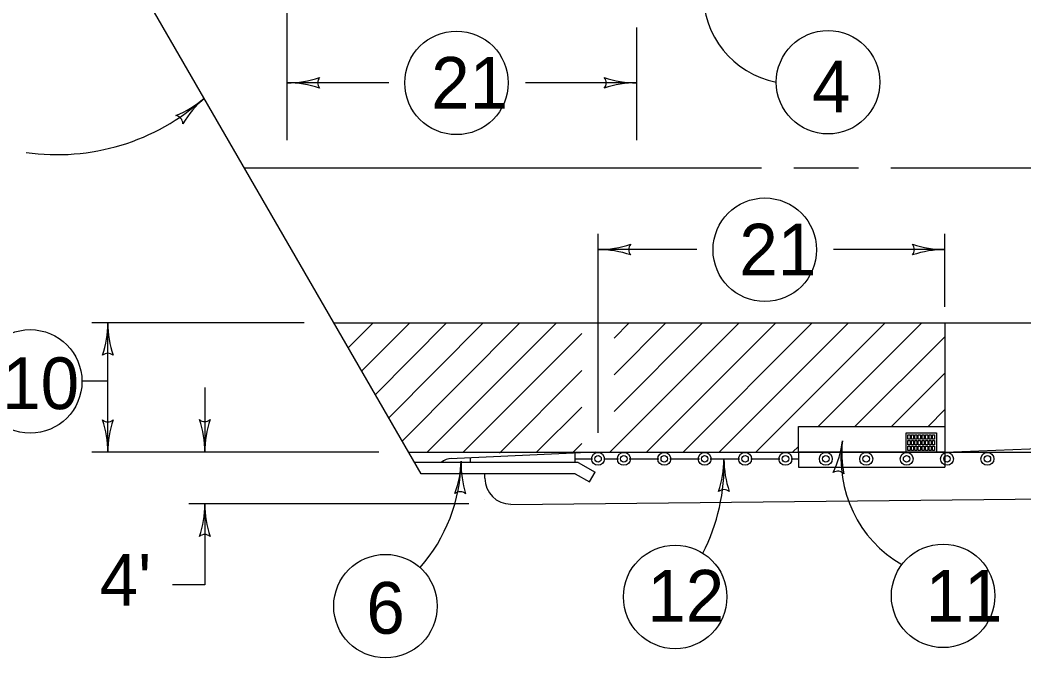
# Model space of a CAD drawing. Extents: x 997.6 to 1037.2, y 998.9 to 1022.9.
# Drawn here: x 1012.384 to 1016.267, y 1012.505 to 1014.971 of the extents above; entities that cross this region are included whole.
import ezdxf

# ---------------------------------------------------------------- set-up
doc = ezdxf.new("R2010")
doc.units = 0
for name, color, linetype in [('Level 1', 7, 'Continuous'), ('Level 2', 7, 'Continuous'), ('Level 40', 7, 'Continuous'), ('Level 5', 7, 'Continuous')]:
    doc.layers.add(name, color=color, linetype=linetype)

msp = doc.modelspace()

# ---------------------------------------------------------------- linework, layer by layer
at = {"layer": 'Level 1'}
for p, q in [((1013.935, 1013.2167), (1012.7417, 1015.2817)), ((1013.5983, 1013.8), (1033.6083, 1013.8)), ((1013.6533, 1013.7033), (1013.75, 1013.8)), ((1013.705, 1013.6133), (1013.8917, 1013.8)), ((1013.7583, 1013.5233), (1014.0333, 1013.8)), ((1013.81, 1013.4333), (1014.175, 1013.8)), ((1013.8617, 1013.3433), (1014.3167, 1013.8)), ((1013.9583, 1013.3), (1014.4583, 1013.8)), ((1014.665, 1013.3), (1015.165, 1013.8)), ((1014.6825, 1013.4577), (1015.0233, 1013.8)), ((1014.6825, 1013.5994), (1014.8817, 1013.8)), ((1014.6825, 1013.7415), (1014.74, 1013.8)), ((1014.8067, 1013.3), (1015.3067, 1013.8)), ((1014.9483, 1013.3), (1015.4483, 1013.8)), ((1015.0883, 1013.3), (1015.5883, 1013.8)), ((1015.23, 1013.3), (1015.73, 1013.8)), ((1015.4717, 1013.4), (1015.8717, 1013.8)), ((1015.9617, 1013.8), (1015.9617, 1013.3)), ((1015.9617, 1013.3), (1028.4617, 1013.8)), ((1014.0983, 1013.3), (1014.5575, 1013.7592)), ((1015.6133, 1013.4), (1015.9617, 1013.7467)), ((1014.2383, 1013.2967), (1014.5575, 1013.6158)), ((1015.755, 1013.4), (1015.9617, 1013.605)), ((1012.7233, 1013.5741), (1012.6233, 1013.5741)), ((1014.38, 1013.2983), (1014.5575, 1013.4744)), ((1015.8967, 1013.4), (1015.9617, 1013.465)), ((1015.395, 1013.4), (1015.9617, 1013.4)), ((1015.395, 1013.3), (1015.395, 1013.4)), ((1015.8117, 1013.375), (1015.9283, 1013.375)), ((1015.8117, 1013.3), (1015.8117, 1013.375)), ((1015.9283, 1013.375), (1015.9283, 1013.3)), ((1014.5233, 1013.3), (1014.5575, 1013.3333)), ((1015.3717, 1013.3), (1015.395, 1013.3217)), ((1013.8867, 1013.3), (1014.6067, 1013.3)), ((1014.6083, 1013.3), (1014.0467, 1013.275)), ((1014.125, 1013.2783), (1014.125, 1013.26)), ((1014.5317, 1013.275), (1014.5983, 1013.275)), ((1014.6067, 1013.3), (1024.06, 1013.3)), ((1014.6417, 1013.275), (1014.6983, 1013.275)), ((1014.74, 1013.275), (1014.855, 1013.275)), ((1014.8967, 1013.275), (1015.0117, 1013.275)), ((1015.0533, 1013.275), (1015.1667, 1013.275)), ((1015.21, 1013.275), (1015.3233, 1013.275)), ((1015.3667, 1013.275), (1015.395, 1013.275)), ((1015.9617, 1013.3), (1015.395, 1013.3)), ((1015.9617, 1013.3), (1015.395, 1013.3)), ((1015.395, 1013.3), (1015.395, 1013.2417)), ((1015.9283, 1013.3), (1015.8117, 1013.3)), ((1015.9617, 1013.2983), (1015.9617, 1013.2417)), ((1015.395, 1013.2417), (1015.9617, 1013.2417)), ((1014.5317, 1013.2167), (1013.935, 1013.2167)), ((1014.1817, 1013.2), (1014.1817, 1013.2167)), ((1014.2817, 1013.0983), (1024.2817, 1013.2)), ((1014.1817, 1013.1167), (1014.1817, 1013.1167))]:
    msp.add_line(p, q, dxfattribs=at)
for points in [[(1013.2517, 1014.4), (1015.2517, 1014.4)], [(1015.3767, 1014.4), (1015.6267, 1014.4)], [(1015.7517, 1014.4), (1019.7517, 1014.4)], [(1015.8183, 1013.3667), (1015.8267, 1013.3667), (1015.8267, 1013.35), (1015.8183, 1013.35), (1015.8183, 1013.3667)], [(1015.8317, 1013.3667), (1015.84, 1013.3667), (1015.84, 1013.35), (1015.8317, 1013.35), (1015.8317, 1013.3667)], [(1015.845, 1013.3667), (1015.8533, 1013.3667), (1015.8533, 1013.35), (1015.845, 1013.35), (1015.845, 1013.3667)], [(1015.8583, 1013.3667), (1015.8667, 1013.3667), (1015.8667, 1013.35), (1015.8583, 1013.35), (1015.8583, 1013.3667)], [(1015.8733, 1013.3667), (1015.8817, 1013.3667), (1015.8817, 1013.35), (1015.8733, 1013.35), (1015.8733, 1013.3667)], [(1015.8867, 1013.3667), (1015.895, 1013.3667), (1015.895, 1013.35), (1015.8867, 1013.35), (1015.8867, 1013.3667)], [(1015.9, 1013.3667), (1015.9083, 1013.3667), (1015.9083, 1013.35), (1015.9, 1013.35), (1015.9, 1013.3667)], [(1015.9133, 1013.3667), (1015.9217, 1013.3667), (1015.9217, 1013.35), (1015.9133, 1013.35), (1015.9133, 1013.3667)], [(1015.9133, 1013.3667), (1015.9217, 1013.3667), (1015.9217, 1013.35), (1015.9133, 1013.35), (1015.9133, 1013.3667)], [(1015.8183, 1013.345), (1015.8267, 1013.345), (1015.8267, 1013.3283), (1015.8183, 1013.3283), (1015.8183, 1013.345)], [(1015.8183, 1013.3233), (1015.8267, 1013.3233), (1015.8267, 1013.3067), (1015.8183, 1013.3067), (1015.8183, 1013.3233)], [(1015.8317, 1013.345), (1015.84, 1013.345), (1015.84, 1013.3283), (1015.8317, 1013.3283), (1015.8317, 1013.345)], [(1015.8317, 1013.3233), (1015.84, 1013.3233), (1015.84, 1013.3067), (1015.8317, 1013.3067), (1015.8317, 1013.3233)], [(1015.845, 1013.345), (1015.8533, 1013.345), (1015.8533, 1013.3283), (1015.845, 1013.3283), (1015.845, 1013.345)], [(1015.845, 1013.3233), (1015.8533, 1013.3233), (1015.8533, 1013.3067), (1015.845, 1013.3067), (1015.845, 1013.3233)], [(1015.8583, 1013.345), (1015.8667, 1013.345), (1015.8667, 1013.3283), (1015.8583, 1013.3283), (1015.8583, 1013.345)], [(1015.8583, 1013.3233), (1015.8667, 1013.3233), (1015.8667, 1013.3067), (1015.8583, 1013.3067), (1015.8583, 1013.3233)], [(1015.8733, 1013.345), (1015.8817, 1013.345), (1015.8817, 1013.3283), (1015.8733, 1013.3283), (1015.8733, 1013.345)], [(1015.8733, 1013.3233), (1015.8817, 1013.3233), (1015.8817, 1013.3067), (1015.8733, 1013.3067), (1015.8733, 1013.3233)], [(1015.8867, 1013.345), (1015.895, 1013.345), (1015.895, 1013.3283), (1015.8867, 1013.3283), (1015.8867, 1013.345)], [(1015.8867, 1013.3233), (1015.895, 1013.3233), (1015.895, 1013.3067), (1015.8867, 1013.3067), (1015.8867, 1013.3233)], [(1015.9, 1013.345), (1015.9083, 1013.345), (1015.9083, 1013.3283), (1015.9, 1013.3283), (1015.9, 1013.345)], [(1015.9, 1013.3233), (1015.9083, 1013.3233), (1015.9083, 1013.3067), (1015.9, 1013.3067), (1015.9, 1013.3233)], [(1015.9133, 1013.345), (1015.9217, 1013.345), (1015.9217, 1013.3283), (1015.9133, 1013.3283), (1015.9133, 1013.345)], [(1015.9133, 1013.345), (1015.9217, 1013.345), (1015.9217, 1013.3283), (1015.9133, 1013.3283), (1015.9133, 1013.345)], [(1015.9133, 1013.3233), (1015.9217, 1013.3233), (1015.9217, 1013.3067), (1015.9133, 1013.3067), (1015.9133, 1013.3233)], [(1015.9133, 1013.3233), (1015.9217, 1013.3233), (1015.9217, 1013.3067), (1015.9133, 1013.3067), (1015.9133, 1013.3233)]]:
    msp.add_lwpolyline(points, dxfattribs=at)
for centre, radius in [((1014.6195, 1013.2743), 0.025), ((1014.6195, 1013.2743), 0.0125), ((1014.7195, 1013.2743), 0.025), ((1014.7195, 1013.2743), 0.0125), ((1014.8758, 1013.2743), 0.025), ((1014.8758, 1013.2743), 0.0125), ((1015.032, 1013.2743), 0.025), ((1015.032, 1013.2743), 0.0125), ((1015.1883, 1013.2743), 0.025), ((1015.1883, 1013.2743), 0.0125), ((1015.3445, 1013.2743), 0.025), ((1015.3445, 1013.2743), 0.0125), ((1015.5008, 1013.2743), 0.025), ((1015.5008, 1013.2743), 0.0125), ((1015.657, 1013.2743), 0.025), ((1015.657, 1013.2743), 0.0125), ((1015.8133, 1013.2743), 0.025), ((1015.8133, 1013.2743), 0.0125), ((1015.9695, 1013.2743), 0.025), ((1015.9695, 1013.2743), 0.0125), ((1016.1258, 1013.2743), 0.025), ((1016.1258, 1013.2743), 0.0125)]:
    msp.add_circle(centre, radius, dxfattribs=at)
for centre, radius, start, end in [((1012.8378, 1014.9661), 0.3937, 292.1875, 310.8342), ((1013.3527, 1014.3703), 0.3937, 130.8404, 149.5091), ((1013.3527, 1014.3703), 0.3937, 130.8281, 130.8404), ((1012.9819, 1014.5703), 0.0315, 359.615, 81.7317), ((1012.3324, 1013.8), 0.3909, 341.3472, 359.9939), ((1013.1143, 1013.8), 0.3909, 179.9878, 180), ((1013.1143, 1013.8), 0.3909, 180, 198.6688), ((1012.7233, 1013.6513), 0.0313, 48.7746, 130.8913), ((1012.7234, 1013.4487), 0.0313, 228.7746, 310.8913), ((1012.3324, 1013.3), 0.3909, 0, 18.6688), ((1013.1143, 1013.3), 0.3909, 161.3472, 179.9939), ((1012.3324, 1013.3), 0.3909, 359.9878, 0), ((1014.0566, 1013.2069), 0.0691, 92.3596, 129.4633), ((1014.282, 1013.1993), 0.1, 180, 270)]:
    msp.add_arc(centre, radius, start, end, dxfattribs=at)
at = {"layer": 'Level 2'}
for centre in [(1014.072, 1014.728), (1015.5092, 1014.7306), (1015.2646, 1014.0828), (1012.423, 1013.5738), (1014.9179, 1012.7404), (1015.9544, 1012.7446), (1013.7973, 1012.7049)]:
    msp.add_circle(centre, 0.2002, dxfattribs=at)
at = {"layer": 'Level 40'}
for p, q in [((1014.5317, 1013.26), (1014.5317, 1013.3)), ((1014.5317, 1013.2967), (1014.5317, 1013.3)), ((1014.5433, 1013.26), (1013.91, 1013.26)), ((1014.5433, 1013.26), (1014.6083, 1013.2233)), ((1014.5317, 1013.2167), (1014.5867, 1013.185)), ((1014.5867, 1013.185), (1014.6083, 1013.2233))]:
    msp.add_line(p, q, dxfattribs=at)
at = {"layer": 'Level 5'}
for p, q in [((1013.4167, 1014.5065), (1013.4167, 1015.2346)), ((1014.7695, 1014.5065), (1014.7695, 1014.9416)), ((1013.8098, 1014.7282), (1013.4278, 1014.7282)), ((1014.7695, 1014.7282), (1014.3388, 1014.7282)), ((1014.62, 1013.3751), (1014.62, 1014.145)), ((1015.9617, 1013.8617), (1015.9617, 1014.145)), ((1015.002, 1014.0833), (1014.62, 1014.0833)), ((1015.9617, 1014.0833), (1015.5309, 1014.0833)), ((1013.4824, 1013.8), (1012.6617, 1013.8)), ((1012.7233, 1013.3), (1012.7233, 1013.8)), ((1013.0983, 1013.55), (1013.0983, 1013.3)), ((1013.7713, 1013.3), (1012.6617, 1013.3)), ((1014.1201, 1013.1), (1013.0367, 1013.1)), ((1013.0983, 1013.1), (1013.0983, 1012.7867)), ((1013.0983, 1012.7867), (1012.9733, 1012.7867))]:
    msp.add_line(p, q, dxfattribs=at)
for centre, radius, start, end in [((1015.3745, 1015.0727), 0.3479, 178.3837, 259.1428), ((1013.4164, 1015.122), 0.3938, 269.9878, 270), ((1013.4164, 1015.122), 0.3938, 270, 288.6688), ((1013.4164, 1014.3345), 0.3938, 71.3472, 89.9939), ((1013.5661, 1014.7282), 0.0315, 138.7746, 220.8913), ((1014.6198, 1014.7282), 0.0315, 318.7746, 40.8913), ((1014.7695, 1014.3345), 0.3937, 90, 108.6688), ((1014.7695, 1015.122), 0.3937, 251.3472, 269.9939), ((1014.7695, 1014.3345), 0.3937, 89.9878, 90), ((1012.5284, 1015.2985), 0.8478, 261.7681, 311.9649), ((1014.62, 1014.4771), 0.3938, 270, 288.6688), ((1014.7697, 1014.0833), 0.0315, 138.7746, 220.8913), ((1015.8119, 1014.0834), 0.0315, 318.7746, 40.8913), ((1015.9617, 1014.4771), 0.3937, 251.3472, 269.9939), ((1014.62, 1014.4771), 0.3938, 269.9878, 270), ((1014.62, 1013.6896), 0.3938, 71.3472, 89.9939), ((1015.9617, 1013.6896), 0.3937, 90, 108.6688), ((1015.9617, 1013.6896), 0.3937, 89.9878, 90), ((1013.0984, 1013.4497), 0.0315, 228.7746, 310.8913), ((1012.7046, 1013.3), 0.3938, 0, 18.6688), ((1013.4921, 1013.3), 0.3938, 161.3472, 179.9939), ((1015.1735, 1013.3893), 0.3937, 334.7707, 353.4174), ((1016.0313, 1013.2736), 0.4719, 171.3971, 239.9089), ((1015.9558, 1013.2991), 0.3937, 173.4235, 192.0923), ((1015.9558, 1013.2991), 0.3937, 173.4113, 173.4235), ((1012.7046, 1013.3), 0.3938, 359.9878, 0), ((1013.4475, 1013.2772), 0.6429, 318.8075, 358.9652), ((1013.6967, 1013.2774), 0.3937, 339.6202, 358.2669), ((1014.4838, 1013.2537), 0.3937, 178.273, 196.9418), ((1014.4838, 1013.2537), 0.3937, 178.2608, 178.273), ((1014.3657, 1013.2484), 0.7413, 332.7992, 1.9497), ((1014.7128, 1013.2737), 0.3938, 341.3472, 359.9939), ((1015.5003, 1013.2737), 0.3938, 179.9878, 180), ((1015.5003, 1013.2737), 0.3938, 180, 198.6688), ((1015.5475, 1013.1954), 0.0315, 42.1981, 124.3148), ((1014.0857, 1013.1159), 0.0315, 47.0476, 129.1643), ((1015.1065, 1013.1239), 0.0315, 48.7746, 130.8913), ((1012.7046, 1013.1), 0.3938, 341.3472, 359.9939), ((1013.4921, 1013.1), 0.3938, 179.9878, 180), ((1013.4921, 1013.1), 0.3938, 180, 198.6688), ((1013.0983, 1012.9503), 0.0315, 48.7746, 130.8913)]:
    msp.add_arc(centre, radius, start, end, dxfattribs=at)

# ---------------------------------------------------------------- texts
for s, p in [('21', (1013.9741, 1014.6282)), ('4', (1015.4475, 1014.6141)), ('21', (1015.1662, 1013.9833)), ('10', (1012.3148, 1013.4666)), ("4'", (1012.6917, 1012.7061)), ('12', (1014.81, 1012.645)), ('11', (1015.8867, 1012.645)), ('6', (1013.7233, 1012.5983))]:
    msp.add_text(s, height=0.2, dxfattribs=at).set_placement(p)

doc.saveas('drawing.dxf')
